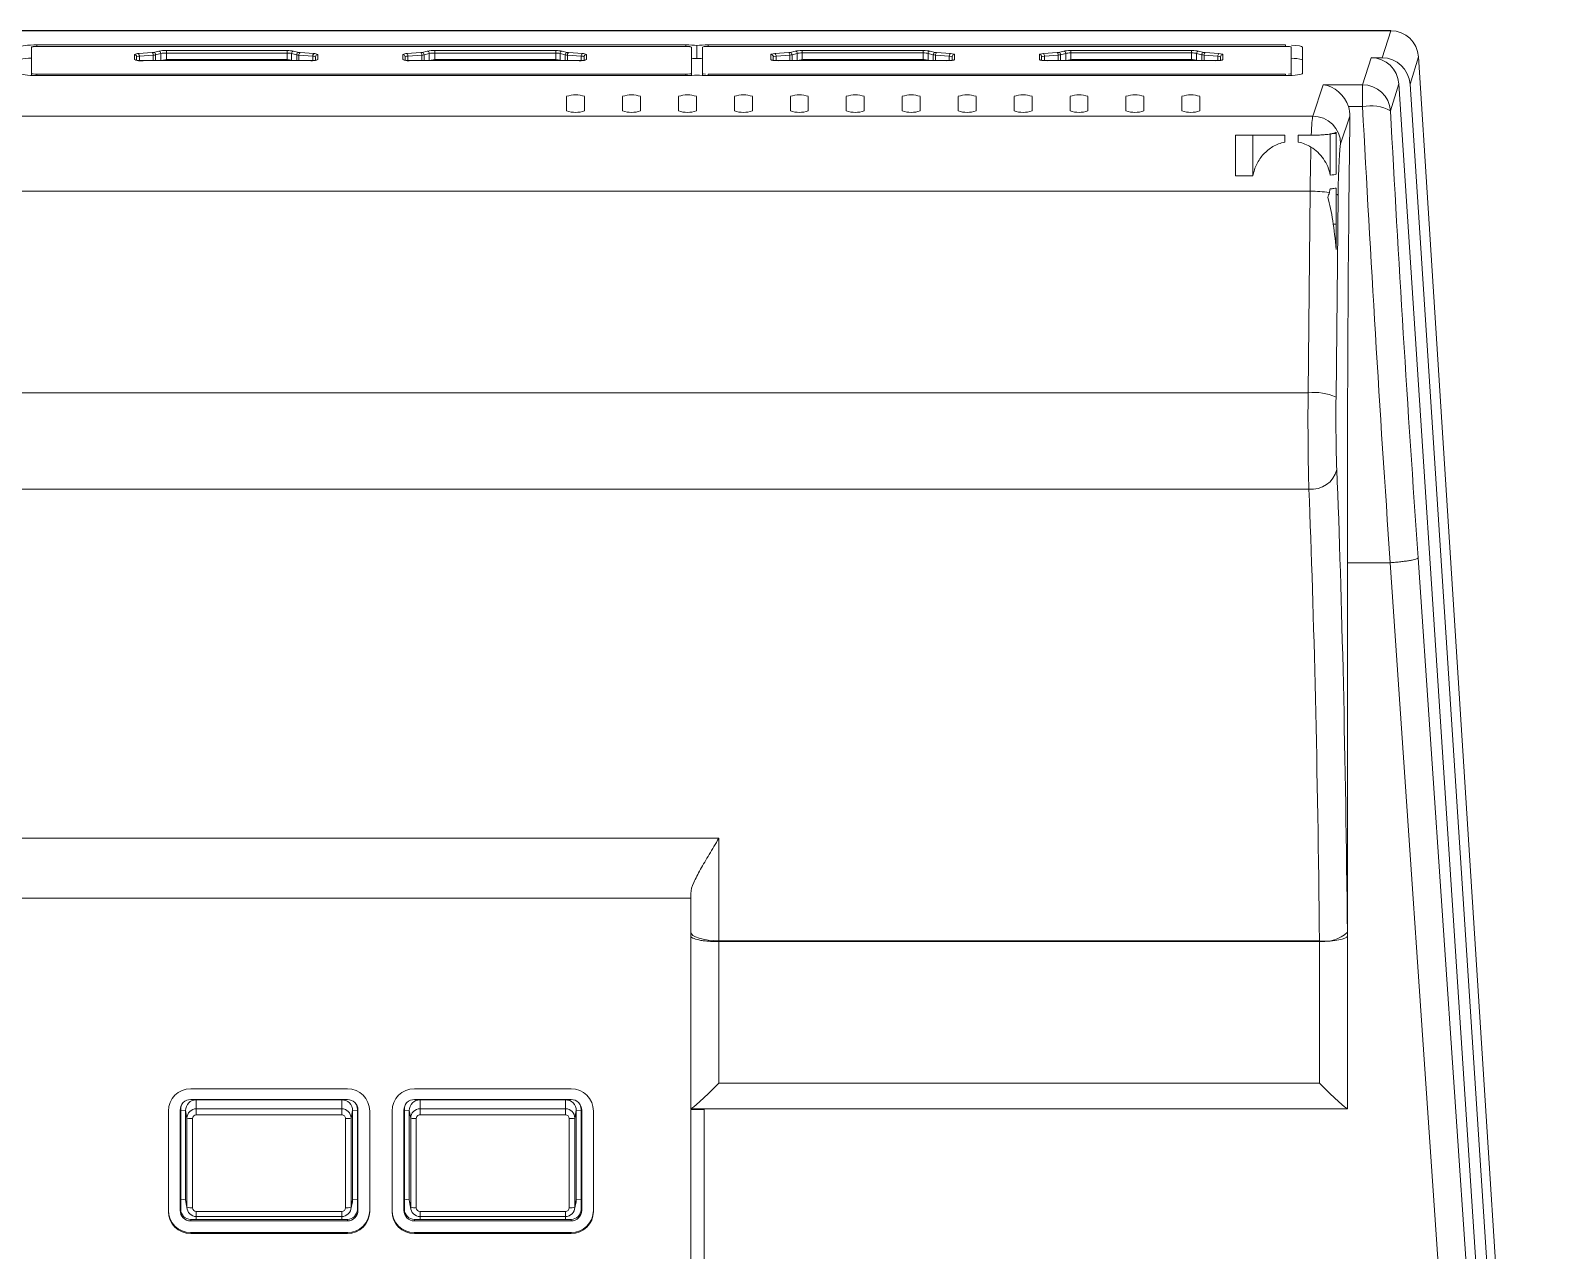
# Model space of a CAD drawing. Header units: millimetres. Extents: x 56 to 1167, y 133 to 726.
# Drawn here: x 317.7 to 454.7, y 482.4 to 591.4 of the extents above; entities that cross this region are included whole.
import ezdxf

# ---------------------------------------------------------------- set-up
doc = ezdxf.new("R2010")
doc.units = ezdxf.units.MM

msp = doc.modelspace()

# ---------------------------------------------------------------- linework, layer by layer
at = {"color": 7, "linetype": 'Continuous', "lineweight": 15}
for p, q in [((439.285, 591.436), (217.879, 591.436)), ((438.53, 589.015), (439.285, 591.432)), ((439.285, 591.436), (439.285, 591.432)), ((317.774, 589.958), (317.774, 589.963)), ((317.774, 589.958), (317.774, 587.61)), ((318.274, 590.159), (376.274, 590.159)), ((318.274, 590.029), (376.274, 590.029)), ((376.274, 590.023), (318.274, 590.023)), ((326.985, 588.844), (326.985, 589.299)), ((327.341, 589.379), (328.576, 589.47)), ((328.674, 589.249), (327.44, 589.158)), ((328.696, 589.486), (329.159, 589.606)), ((329.338, 589.397), (328.875, 589.276)), ((329.843, 588.843), (329.843, 589.433)), ((340.643, 589.433), (329.843, 589.433)), ((329.854, 589.657), (340.654, 589.657)), ((340.643, 588.848), (340.643, 589.433)), ((341.495, 589.276), (341.032, 589.397)), ((341.212, 589.606), (341.674, 589.486)), ((342.931, 589.158), (341.697, 589.249)), ((341.795, 589.47), (343.029, 589.379)), ((343.385, 589.299), (343.385, 588.844)), ((350.985, 588.844), (350.985, 589.299)), ((351.341, 589.379), (352.576, 589.47)), ((352.674, 589.249), (351.44, 589.158)), ((352.696, 589.486), (353.159, 589.606)), ((353.338, 589.397), (352.875, 589.276)), ((353.843, 588.843), (353.843, 589.433)), ((364.643, 589.433), (353.843, 589.433)), ((353.854, 589.657), (364.654, 589.657)), ((364.643, 588.848), (364.643, 589.433)), ((365.495, 589.276), (365.032, 589.397)), ((365.212, 589.606), (365.674, 589.486)), ((366.931, 589.158), (365.697, 589.249)), ((365.795, 589.47), (367.029, 589.379)), ((367.385, 589.299), (367.385, 588.844)), ((376.774, 589.963), (376.774, 589.958)), ((376.774, 587.61), (376.774, 589.958)), ((377.274, 588.937), (377.274, 590.11)), ((377.774, 587.612), (377.774, 589.963)), ((378.274, 590.159), (429.897, 590.159)), ((378.274, 590.029), (429.897, 590.029)), ((383.885, 588.844), (383.885, 589.3)), ((384.241, 589.379), (385.476, 589.47)), ((385.574, 589.257), (384.34, 589.166)), ((385.596, 589.487), (386.06, 589.607)), ((386.238, 589.401), (385.775, 589.281)), ((386.685, 589.658), (397.485, 589.658)), ((386.685, 589.658), (386.685, 589.442)), ((397.485, 589.442), (386.685, 589.442)), ((397.485, 589.658), (397.485, 589.442)), ((398.395, 589.281), (397.932, 589.401)), ((398.111, 589.607), (398.574, 589.487)), ((399.831, 589.166), (398.597, 589.257)), ((398.695, 589.47), (399.929, 589.379)), ((400.285, 589.3), (400.285, 588.844)), ((407.885, 588.844), (407.885, 589.3)), ((408.241, 589.379), (409.476, 589.47)), ((409.574, 589.257), (408.34, 589.166)), ((409.596, 589.487), (410.06, 589.607)), ((410.238, 589.401), (409.775, 589.281)), ((410.685, 589.658), (421.485, 589.658)), ((410.685, 589.658), (410.685, 589.442)), ((421.485, 589.442), (410.685, 589.442)), ((421.485, 589.658), (421.485, 589.442)), ((422.395, 589.281), (421.932, 589.401)), ((422.111, 589.607), (422.574, 589.487)), ((423.831, 589.166), (422.597, 589.257)), ((422.695, 589.47), (423.929, 589.379)), ((424.285, 589.3), (424.285, 588.844)), ((430.397, 589.963), (430.397, 587.612)), ((431.397, 589.963), (431.397, 587.612)), ((327.185, 589.101), (327.185, 588.784)), ((342.753, 588.754), (327.753, 588.754)), ((342.754, 588.753), (327.754, 588.753)), ((329.874, 588.848), (329.336, 588.754)), ((340.674, 588.848), (329.874, 588.848)), ((330.183, 588.805), (329.895, 588.754)), ((340.365, 588.805), (330.183, 588.805)), ((330.183, 588.805), (330.183, 588.754)), ((340.652, 588.754), (340.365, 588.805)), ((340.365, 588.805), (340.365, 588.754)), ((341.211, 588.754), (340.674, 588.848)), ((343.185, 588.784), (343.185, 589.101)), ((351.185, 589.101), (351.185, 588.784)), ((366.753, 588.754), (351.753, 588.754)), ((366.754, 588.753), (351.754, 588.753)), ((353.874, 588.848), (353.336, 588.754)), ((364.674, 588.848), (353.874, 588.848)), ((354.183, 588.805), (353.895, 588.754)), ((364.365, 588.805), (354.183, 588.805)), ((354.183, 588.805), (354.183, 588.754)), ((364.652, 588.754), (364.365, 588.805)), ((364.365, 588.805), (364.365, 588.754)), ((365.211, 588.754), (364.674, 588.848)), ((367.185, 588.784), (367.185, 589.101)), ((384.085, 589.101), (384.085, 588.785)), ((399.585, 588.754), (384.585, 588.754)), ((384.585, 588.754), (384.585, 588.753)), ((399.585, 588.753), (384.585, 588.753)), ((386.774, 588.848), (386.236, 588.754)), ((397.574, 588.848), (386.774, 588.848)), ((387.083, 588.805), (386.795, 588.754)), ((397.265, 588.805), (387.083, 588.805)), ((387.083, 588.805), (387.083, 588.754)), ((397.552, 588.754), (397.265, 588.805)), ((397.265, 588.805), (397.265, 588.754)), ((398.111, 588.754), (397.574, 588.848)), ((400.085, 588.785), (400.085, 589.101)), ((408.085, 589.101), (408.085, 588.785)), ((423.585, 588.754), (408.585, 588.754)), ((423.585, 588.753), (408.585, 588.753)), ((410.774, 588.848), (410.236, 588.754)), ((421.574, 588.848), (410.774, 588.848)), ((411.083, 588.805), (410.795, 588.754)), ((421.265, 588.805), (411.083, 588.805)), ((411.083, 588.805), (411.083, 588.754)), ((421.552, 588.754), (421.265, 588.805)), ((421.265, 588.805), (421.265, 588.754)), ((422.111, 588.754), (421.574, 588.848)), ((424.085, 588.785), (424.085, 589.101)), ((436.773, 586.6), (437.529, 589.021)), ((437.529, 589.021), (438.53, 589.015)), ((441.77, 589.091), (441.012, 586.663)), ((454.719, 386.259), (441.77, 589.091)), ((441.77, 589.091), (441.771, 589.091)), ((454.72, 386.261), (441.771, 589.091)), ((317.774, 587.427), (317.774, 587.61)), ((318.274, 587.545), (376.274, 587.545)), ((376.274, 587.416), (318.274, 587.416)), ((376.774, 587.427), (376.774, 587.61)), ((377.774, 587.427), (377.774, 587.612)), ((429.897, 587.546), (378.274, 587.546)), ((429.897, 587.416), (378.274, 587.416)), ((430.397, 587.427), (430.397, 587.612)), ((432.314, 583.797), (433.251, 586.6)), ((433.251, 586.6), (436.773, 586.6)), ((436.773, 584.644), (436.773, 586.6)), ((440.011, 586.67), (439.265, 584.281)), ((440.011, 586.67), (453.106, 386.158)), ((441.012, 586.663), (454.103, 386.222)), ((365.624, 585.564), (365.624, 584.259)), ((367.224, 584.259), (367.224, 585.564)), ((370.624, 585.564), (370.624, 584.259)), ((372.224, 584.259), (372.224, 585.564)), ((375.624, 585.564), (375.624, 584.259)), ((377.224, 584.259), (377.224, 585.564)), ((380.624, 585.564), (380.624, 584.259)), ((382.224, 584.259), (382.224, 585.564)), ((385.624, 585.564), (385.624, 584.259)), ((387.224, 584.259), (387.224, 585.564)), ((390.624, 585.564), (390.624, 584.259)), ((392.224, 584.259), (392.224, 585.564)), ((395.624, 585.564), (395.624, 584.259)), ((397.224, 584.259), (397.224, 585.564)), ((400.624, 585.564), (400.624, 584.259)), ((402.224, 584.259), (402.224, 585.564)), ((405.624, 585.564), (405.624, 584.259)), ((407.224, 584.259), (407.224, 585.564)), ((410.624, 585.564), (410.624, 584.259)), ((412.224, 584.259), (412.224, 585.564)), ((415.624, 585.564), (415.624, 584.259)), ((417.224, 584.259), (417.224, 585.564)), ((420.624, 585.564), (420.624, 584.259)), ((422.224, 584.259), (422.224, 585.564)), ((78.533, 583.797), (432.314, 583.797)), ((435.638, 583.781), (434.812, 581.309)), ((436.773, 584.644), (435.506, 584.644)), ((425.424, 582.086), (429.824, 582.086)), ((425.424, 578.451), (425.424, 582.086)), ((426.975, 578.451), (426.975, 582.086)), ((429.824, 582.086), (429.824, 581.473)), ((431.024, 582.086), (432.191, 582.086)), ((431.024, 581.473), (431.024, 582.086)), ((433.872, 578.52), (433.872, 582.24)), ((434.049, 582.24), (434.424, 582.24)), ((426.975, 578.451), (425.424, 578.451)), ((432.092, 577.087), (78.756, 577.087)), ((431.902, 559.068), (432.092, 577.087)), ((434.424, 576.819), (434.424, 571.88)), ((434.589, 576.696), (434.4, 558.677)), ((434.154, 574.14), (434.424, 574.14)), ((78.945, 559.068), (431.902, 559.068)), ((431.97, 550.438), (78.877, 550.438)), ((441.739, 544.307), (452.662, 384.083)), ((435.424, 543.874), (435.424, 495.054)), ((435.424, 543.874), (439.243, 543.874)), ((450.158, 383.874), (439.251, 543.875)), ((88.774, 519.248), (379.224, 519.248)), ((379.224, 519.248), (379.224, 510.079)), ((91.274, 513.874), (376.724, 513.874)), ((376.724, 510.846), (376.724, 514.312)), ((376.724, 510.537), (376.724, 510.846)), ((376.724, 510.537), (376.724, 495.054)), ((379.224, 510.079), (432.918, 510.079)), ((379.224, 510.079), (379.224, 509.997)), ((379.224, 509.997), (379.224, 509.997)), ((379.224, 509.997), (379.224, 497.337)), ((379.224, 509.997), (432.919, 509.997)), ((432.919, 509.997), (432.918, 510.079)), ((432.922, 497.337), (432.922, 509.997)), ((435.416, 510.836), (435.419, 510.486)), ((435.419, 510.486), (435.419, 495.054)), ((346.019, 496.844), (332.019, 496.844)), ((366.019, 496.844), (352.019, 496.844)), ((379.224, 497.337), (432.922, 497.337)), ((330.019, 494.852), (330.019, 485.886)), ((331.124, 495.026), (331.071, 494.939)), ((331.071, 485.973), (331.071, 494.939)), ((331.124, 486.061), (331.124, 495.026)), ((331.685, 494.222), (331.551, 494.892)), ((331.551, 494.892), (331.551, 486.923)), ((332.019, 495.883), (346.019, 495.883)), ((345.519, 495.857), (332.519, 495.857)), ((332.519, 495.053), (332.519, 495.857)), ((332.519, 494.513), (332.519, 495.053)), ((332.519, 495.053), (345.519, 495.053)), ((345.519, 495.053), (345.519, 495.857)), ((345.519, 494.513), (345.519, 495.053)), ((346.353, 494.222), (346.487, 494.892)), ((346.487, 486.923), (346.487, 494.892)), ((346.914, 495.026), (346.966, 494.939)), ((346.914, 495.026), (346.914, 486.061)), ((346.966, 494.939), (346.966, 485.973)), ((348.019, 485.886), (348.019, 494.852)), ((350.019, 494.852), (350.019, 485.886)), ((351.124, 495.026), (351.071, 494.939)), ((351.071, 485.973), (351.071, 494.939)), ((351.124, 486.061), (351.124, 495.026)), ((351.685, 494.222), (351.551, 494.892)), ((351.551, 494.892), (351.551, 486.923)), ((352.019, 495.883), (366.019, 495.883)), ((365.519, 495.857), (352.519, 495.857)), ((352.519, 495.053), (352.519, 495.857)), ((352.519, 494.513), (352.519, 495.053)), ((352.519, 495.053), (365.519, 495.053)), ((365.519, 495.053), (365.519, 495.857)), ((365.519, 494.513), (365.519, 495.053)), ((366.353, 494.222), (366.487, 494.892)), ((366.487, 486.923), (366.487, 494.892)), ((366.914, 495.026), (366.966, 494.939)), ((366.914, 495.026), (366.914, 486.061)), ((366.966, 494.939), (366.966, 485.973)), ((368.019, 485.886), (368.019, 494.852)), ((376.733, 495.054), (376.724, 495.054)), ((377.924, 495.005), (376.724, 495.005)), ((376.724, 495.005), (376.724, 383.874)), ((435.412, 495.054), (376.733, 495.054)), ((377.924, 383.874), (377.924, 495.005)), ((435.419, 495.054), (435.412, 495.054)), ((435.424, 495.054), (435.419, 495.054)), ((331.685, 486.253), (331.685, 494.222)), ((332.185, 494.18), (332.185, 486.21)), ((345.519, 494.513), (332.519, 494.513)), ((345.853, 486.21), (345.853, 494.18)), ((346.353, 494.222), (346.353, 486.253)), ((351.685, 486.253), (351.685, 494.222)), ((352.185, 494.18), (352.185, 486.21)), ((365.519, 494.513), (352.519, 494.513)), ((365.853, 486.21), (365.853, 494.18)), ((366.353, 494.222), (366.353, 486.253)), ((331.685, 486.253), (331.551, 486.923)), ((331.57, 486.73), (331.702, 486.087)), ((346.336, 486.087), (346.467, 486.73)), ((346.353, 486.253), (346.487, 486.923)), ((351.685, 486.253), (351.551, 486.923)), ((351.57, 486.73), (351.702, 486.087)), ((366.336, 486.087), (366.467, 486.73)), ((366.353, 486.253), (366.487, 486.923)), ((331.124, 486.061), (331.071, 485.973)), ((332.019, 485.169), (332.019, 485.029)), ((346.019, 485.169), (332.019, 485.169)), ((346.019, 485.029), (332.019, 485.029)), ((332.519, 485.877), (345.519, 485.877)), ((332.519, 485.421), (345.519, 485.421)), ((346.019, 485.169), (346.019, 485.029)), ((346.914, 486.061), (346.966, 485.973)), ((351.124, 486.061), (351.071, 485.973)), ((352.019, 485.169), (352.019, 485.029)), ((366.019, 485.169), (352.019, 485.169)), ((366.019, 485.029), (352.019, 485.029)), ((352.519, 485.877), (365.519, 485.877)), ((352.519, 485.421), (365.519, 485.421)), ((366.019, 485.169), (366.019, 485.029)), ((366.914, 486.061), (366.966, 485.973)), ((332.019, 483.981), (332.019, 483.894)), ((332.019, 483.981), (346.019, 483.981)), ((332.019, 483.894), (346.019, 483.894)), ((346.019, 483.981), (346.019, 483.894)), ((352.019, 483.981), (352.019, 483.894)), ((352.019, 483.981), (366.019, 483.981)), ((352.019, 483.894), (366.019, 483.894)), ((366.019, 483.981), (366.019, 483.894))]:
    msp.add_line(p, q, dxfattribs=at)
at = {"color": 8, "linetype": 'Continuous', "lineweight": 15}
for p, q in [((439.285, 591.432), (217.879, 591.432)), ((318.274, 590.029), (318.274, 590.159)), ((327.44, 588.761), (327.44, 589.158)), ((328.674, 588.754), (328.674, 589.249)), ((328.875, 588.754), (328.875, 589.276)), ((329.338, 588.755), (329.338, 589.397)), ((341.032, 588.786), (341.032, 589.397)), ((341.495, 588.754), (341.495, 589.276)), ((341.697, 588.754), (341.697, 589.249)), ((342.931, 588.76), (342.931, 589.158)), ((351.44, 588.761), (351.44, 589.158)), ((352.674, 588.754), (352.674, 589.249)), ((352.875, 588.754), (352.875, 589.276)), ((353.338, 588.755), (353.338, 589.397)), ((365.032, 588.786), (365.032, 589.397)), ((365.495, 588.754), (365.495, 589.276)), ((365.697, 588.754), (365.697, 589.249)), ((366.931, 588.76), (366.931, 589.158)), ((376.274, 590.029), (376.274, 590.159)), ((378.274, 590.029), (378.274, 590.159)), ((384.34, 588.761), (384.34, 589.166)), ((385.574, 588.754), (385.574, 589.257)), ((385.775, 588.754), (385.775, 589.281)), ((386.238, 588.755), (386.238, 589.401)), ((386.685, 588.833), (386.685, 589.442)), ((397.485, 588.848), (397.485, 589.442)), ((397.932, 588.786), (397.932, 589.401)), ((398.395, 588.754), (398.395, 589.281)), ((398.597, 588.754), (398.597, 589.257)), ((399.831, 588.761), (399.831, 589.166)), ((408.34, 588.761), (408.34, 589.166)), ((409.574, 588.754), (409.574, 589.257)), ((409.775, 588.754), (409.775, 589.281)), ((410.238, 588.755), (410.238, 589.401)), ((410.685, 588.833), (410.685, 589.442)), ((421.485, 588.848), (421.485, 589.442)), ((421.932, 588.786), (421.932, 589.401)), ((422.395, 588.754), (422.395, 589.281)), ((422.597, 588.754), (422.597, 589.257)), ((423.831, 588.761), (423.831, 589.166)), ((429.897, 590.029), (429.897, 590.159)), ((399.585, 588.754), (399.585, 588.753)), ((408.585, 588.754), (408.585, 588.753)), ((423.585, 588.754), (423.585, 588.753)), ((318.274, 587.416), (318.274, 587.545)), ((376.274, 587.416), (376.274, 587.545)), ((378.274, 587.416), (378.274, 587.546)), ((429.897, 587.416), (429.897, 587.546)), ((331.124, 494.936), (331.551, 494.892)), ((332.519, 495.883), (332.519, 495.857)), ((345.519, 495.857), (345.519, 495.883)), ((346.487, 494.892), (346.914, 494.936)), ((351.124, 494.936), (351.551, 494.892)), ((352.519, 495.883), (352.519, 495.857)), ((365.519, 495.857), (365.519, 495.883)), ((366.487, 494.892), (366.914, 494.936)), ((331.124, 486.967), (331.551, 486.923)), ((346.487, 486.923), (346.914, 486.967)), ((351.124, 486.967), (351.551, 486.923)), ((366.487, 486.923), (366.914, 486.967)), ((332.519, 485.421), (332.519, 485.877)), ((332.519, 485.169), (332.519, 485.421)), ((345.519, 485.421), (345.519, 485.877)), ((345.519, 485.421), (345.519, 485.169)), ((352.519, 485.421), (352.519, 485.877)), ((352.519, 485.169), (352.519, 485.421)), ((365.519, 485.421), (365.519, 485.877)), ((365.519, 485.421), (365.519, 485.169))]:
    msp.add_line(p, q, dxfattribs=at)
at = {"color": 7, "linetype": 'Continuous', "lineweight": 15, "flags": 128}
for points in [[(376.724, 510.846), (376.772, 510.696), (376.914, 510.552), (377.145, 510.42), (377.456, 510.303), (377.835, 510.208), (378.267, 510.137), (378.736, 510.094), (379.224, 510.079)], [(331.551, 486.923), (331.569, 486.734), (331.57, 486.73)], [(346.467, 486.73), (346.468, 486.734), (346.487, 486.923)], [(351.551, 486.923), (351.569, 486.734), (351.57, 486.73)], [(366.467, 486.73), (366.468, 486.734), (366.487, 486.923)]]:
    msp.add_lwpolyline(points, dxfattribs=at)
at = {"color": 7, "linetype": 'Continuous', "lineweight": 15}
for centre, radius, start, end in [((327.286, 588.79), 0.592, 84.64916, 120.5532), ((326.986, 589.1), 0.199, 0.2481, 90.24278), ((327.4, 588.737), 0.423, 84.65886, 120.54594), ((327.216, 589.19), 0.226, 351.65377, 56.30991), ((328.536, 590.211), 0.743, 273.09902, 282.50079), ((328.45, 589.281), 0.226, 351.6528, 56.30801), ((328.607, 590.484), 1.237, 273.10125, 282.51169), ((328.671, 589.283), 0.204, 358.00871, 82.80434), ((329.735, 586.498), 3.161, 87.83673, 100.48767), ((329.134, 589.403), 0.205, 358.07897, 82.97836), ((329.752, 587.151), 2.284, 87.71269, 100.43944), ((340.662, 587.519), 1.913, 78.85573, 90.56672), ((340.688, 586.935), 2.722, 78.91509, 90.71249), ((341.237, 589.403), 0.205, 97.19369, 181.7191), ((341.7, 589.283), 0.204, 97.19566, 181.99129), ((341.763, 590.484), 1.237, 257.48831, 266.89875), ((341.835, 590.211), 0.743, 257.49921, 266.90098), ((341.92, 589.281), 0.226, 123.69199, 188.3472), ((343.155, 589.19), 0.226, 123.69009, 188.34623), ((342.97, 588.737), 0.423, 59.45406, 95.34114), ((343.085, 588.79), 0.592, 59.4468, 95.35084), ((343.384, 589.1), 0.199, 89.75722, 179.7519), ((351.286, 588.79), 0.592, 84.65065, 120.55171), ((350.986, 589.1), 0.199, 0.25147, 90.24155), ((351.4, 588.737), 0.423, 84.65871, 120.5468), ((351.216, 589.19), 0.226, 351.65023, 56.31345), ((352.536, 590.211), 0.743, 273.09848, 282.50038), ((352.45, 589.281), 0.226, 351.64766, 56.31315), ((352.607, 590.484), 1.237, 273.10125, 282.51169), ((352.671, 589.283), 0.204, 358.00557, 82.80512), ((353.735, 586.498), 3.161, 87.83666, 100.48765), ((353.134, 589.403), 0.205, 358.08344, 82.97624), ((353.752, 587.151), 2.284, 87.71253, 100.4396), ((364.662, 587.519), 1.913, 78.85559, 90.56687), ((364.688, 586.935), 2.722, 78.91498, 90.71261), ((365.237, 589.403), 0.205, 97.19737, 181.71542), ((365.7, 589.283), 0.204, 97.19488, 181.99443), ((365.763, 590.484), 1.237, 257.48831, 266.89875), ((365.835, 590.211), 0.743, 257.49962, 266.90152), ((365.92, 589.281), 0.226, 123.68685, 188.35234), ((367.155, 589.19), 0.226, 123.68655, 188.34977), ((366.97, 588.737), 0.423, 59.4532, 95.34129), ((367.085, 588.79), 0.592, 59.44829, 95.34935), ((367.384, 589.1), 0.199, 89.75845, 179.74853), ((383.886, 589.101), 0.199, 0.24083, 90.24792), ((384.12, 589.194), 0.221, 352.65797, 56.79996), ((385.355, 589.285), 0.221, 352.66724, 56.79373), ((385.571, 589.284), 0.204, 359.00784, 82.86003), ((386.034, 589.405), 0.204, 358.99882, 82.86432), ((398.136, 589.405), 0.204, 97.13997, 180.99216), ((398.6, 589.284), 0.204, 97.13727, 180.99486), ((398.816, 589.285), 0.221, 123.19575, 187.34328), ((400.051, 589.194), 0.221, 123.20004, 187.34203), ((400.284, 589.1), 0.199, 89.7539, 179.75308), ((407.886, 589.101), 0.199, 0.24084, 90.25218), ((408.12, 589.194), 0.221, 352.66849, 56.78944), ((409.355, 589.285), 0.221, 352.65267, 56.8083), ((409.571, 589.284), 0.204, 358.99882, 82.86432), ((410.034, 589.405), 0.204, 358.99882, 82.86432), ((422.136, 589.405), 0.204, 97.13727, 180.99486), ((422.6, 589.284), 0.204, 97.13568, 181.00118), ((422.816, 589.285), 0.221, 123.1917, 187.34733), ((424.051, 589.194), 0.221, 123.19599, 187.34608), ((424.284, 589.1), 0.199, 89.7539, 179.75308), ((317.571, 586.49), 2.481, 85.31227, 108.74164), ((327.55, 590.314), 1.575, 248.98047, 277.43738), ((342.9, 589.97), 1.226, 263.17124, 293.33468), ((351.551, 590.321), 1.581, 249.05055, 277.39358), ((366.9, 589.97), 1.226, 263.17191, 293.33402), ((376.448, 577.814), 11.153, 85.75737, 88.32954), ((378.089, 578.002), 10.965, 91.64831, 94.26478), ((430.491, 585.606), 3.358, 74.34555, 91.60053), ((436.766, 584.094), 2.506, 4.26355, 89.83941), ((366.424, 583.14), 2.553, 71.73699, 108.26301), ((371.424, 583.14), 2.553, 71.73716, 108.26284), ((376.424, 583.14), 2.553, 71.73699, 108.26301), ((381.424, 583.14), 2.553, 71.73699, 108.26301), ((386.424, 583.14), 2.553, 71.73699, 108.26301), ((391.424, 583.14), 2.553, 71.73734, 108.26266), ((396.424, 583.14), 2.553, 71.73699, 108.26301), ((401.424, 583.14), 2.553, 71.73699, 108.26301), ((406.424, 583.14), 2.553, 71.73734, 108.26266), ((411.424, 583.14), 2.553, 71.73699, 108.26301), ((416.424, 583.14), 2.553, 71.73699, 108.26301), ((421.424, 583.14), 2.553, 71.73734, 108.26266), ((366.424, 586.683), 2.553, 251.73699, 288.26301), ((371.424, 586.683), 2.553, 251.73716, 288.26284), ((376.424, 586.683), 2.553, 251.73699, 288.26301), ((381.424, 586.683), 2.553, 251.73699, 288.26301), ((386.424, 586.683), 2.553, 251.73699, 288.26301), ((391.424, 586.683), 2.553, 251.73734, 288.26266), ((396.424, 586.683), 2.553, 251.73699, 288.26301), ((401.424, 586.683), 2.553, 251.73699, 288.26301), ((406.424, 586.683), 2.553, 251.73734, 288.26266), ((411.424, 586.683), 2.553, 251.73699, 288.26301), ((416.424, 586.683), 2.553, 251.73699, 288.26301), ((421.424, 586.683), 2.553, 251.73734, 288.26266), ((432.307, 581.293), 2.505, 0.38378, 89.83438), ((437.513, 580.992), 3.726, 61.96065, 101.45598), ((432.055, 564.406), 12.68, 82.07242, 89.83382), ((434.36, 576.561), 0.266, 30.54853, 76.25137), ((432.428, 554.253), 4.843, 65.97182, 96.23118), ((432.214, 552.743), 2.317, 263.9638, 346.57259), ((433.425, 512.905), 2.871, 259.83898, 313.8991), ((332.015, 494.848), 1.996, 89.89113, 179.89032), ((346.023, 494.848), 1.996, 0.10938, 90.10896), ((352.015, 494.848), 1.996, 89.89104, 179.89062), ((366.023, 494.848), 1.996, 0.10968, 90.10887), ((332.017, 494.937), 0.946, 89.89025, 179.89084), ((332.013, 495.026), 0.89, 145.30032, 179.98837), ((332.517, 494.89), 0.966, 89.89112, 179.8902), ((332.517, 494.221), 0.832, 89.89096, 179.89058), ((345.521, 494.89), 0.966, 0.10998, 90.1087), ((345.52, 494.221), 0.832, 0.10971, 90.10875), ((346.021, 494.937), 0.946, 0.10987, 90.10904), ((346.025, 495.026), 0.889, 0.0046, 34.70825), ((352.017, 494.937), 0.946, 89.89051, 179.89103), ((352.013, 495.026), 0.889, 145.28786, 179.99824), ((352.517, 494.89), 0.966, 89.89174, 179.88958), ((352.517, 494.221), 0.832, 89.89125, 179.89029), ((365.521, 494.89), 0.966, 0.10955, 90.10869), ((365.52, 494.221), 0.832, 0.10942, 90.10853), ((366.021, 494.937), 0.946, 0.10897, 90.10994), ((366.024, 495.026), 0.89, 0.01163, 34.69968), ((332.063, 495.705), 1.53, 255.666, 274.54303), ((332.518, 494.179), 0.333, 89.89003, 179.88979), ((345.519, 494.179), 0.333, 0.10893, 90.10998), ((345.974, 495.705), 1.53, 265.45737, 284.33345), ((352.063, 495.705), 1.53, 255.66655, 274.54263), ((352.518, 494.179), 0.333, 89.89002, 179.89107), ((365.519, 494.179), 0.333, 0.11021, 90.1087), ((365.974, 495.705), 1.53, 265.45697, 284.334), ((332.015, 485.977), 1.996, 180.10968, 270.10887), ((332.015, 485.89), 1.996, 180.10968, 270.10887), ((332.017, 485.975), 0.946, 180.1096, 270.10885), ((332.017, 486.062), 0.893, 180.10899, 270.10936), ((332.063, 487.735), 1.53, 255.666, 274.54303), ((332.517, 486.255), 0.832, 180.1089, 270.10956), ((332.518, 486.211), 0.333, 180.11075, 270.10815), ((345.52, 486.255), 0.832, 269.89074, 359.8908), ((345.519, 486.211), 0.333, 269.89184, 359.89054), ((345.974, 487.735), 1.53, 265.45737, 284.33345), ((346.02, 486.062), 0.893, 269.89159, 359.89006), ((346.023, 485.977), 1.996, 269.89104, 359.89062), ((346.021, 485.975), 0.946, 269.89186, 359.88969), ((346.023, 485.89), 1.996, 269.89104, 359.89062), ((352.015, 485.977), 1.996, 180.10938, 270.10896), ((352.015, 485.89), 1.996, 180.10938, 270.10896), ((352.017, 485.975), 0.946, 180.10942, 270.10859), ((352.017, 486.062), 0.893, 180.10994, 270.10841), ((352.063, 487.735), 1.53, 255.66655, 274.54263), ((352.517, 486.255), 0.832, 180.1092, 270.10926), ((352.518, 486.211), 0.333, 180.10946, 270.10816), ((365.52, 486.255), 0.832, 269.89096, 359.8911), ((365.519, 486.211), 0.333, 269.89312, 359.88925), ((365.974, 487.735), 1.53, 265.45697, 284.334), ((366.02, 486.062), 0.893, 269.89064, 359.89101), ((366.023, 485.977), 1.996, 269.89113, 359.89032), ((366.021, 485.975), 0.946, 269.89096, 359.89058), ((366.023, 485.89), 1.996, 269.89113, 359.89032)]:
    msp.add_arc(centre, radius, start, end, dxfattribs=at)
at = {"color": 8, "linetype": 'Continuous', "lineweight": 15}
for centre, radius, start, end in [((326.985, 588.644), 0.2, 55.70099, 90.04157), ((343.385, 588.643), 0.201, 90.0051, 124.27985), ((350.985, 588.643), 0.201, 55.84123, 89.99788), ((367.385, 588.644), 0.201, 89.97021, 124.31473), ((383.885, 588.643), 0.201, 54.84724, 90.02476), ((400.285, 588.643), 0.201, 89.96296, 124.3871), ((407.885, 588.643), 0.201, 54.84724, 90.029), ((424.285, 588.643), 0.201, 89.96088, 124.38918)]:
    msp.add_arc(centre, radius, start, end, dxfattribs=at)
at = {"color": 7, "linetype": 'Continuous', "lineweight": 15}
for centre, major_axis, ratio, start_param, end_param in [((439.274, 588.919), (0.749, 2.4), 0.9943347, 5.0819683, 6.583177), ((318.274, 589.963), (1.5, 0), 0.1306505, 1.5707963, 3.1415927), ((318.274, 589.963), (0.5, 0), 0.1306505, 1.5707963, 3.1415927), ((318.274, 589.958), (0.5, 0), 0.130402, 1.5707963, 3.1415927), ((376.274, 589.963), (1.5, 0), 0.1306505, 0.8410687, 1.5707963), ((376.274, 589.963), (0.5, 0), 0.1306505, 0, 1.5707963), ((376.274, 589.958), (0.5, 0), 0.130402, 0, 1.5707963), ((378.274, 589.963), (1.5, 0), 0.1306505, 1.5707963, 2.300524), ((378.274, 589.963), (0.5, 0), 0.1306505, 1.5707963, 3.1415927), ((384.585, 589.3), (0.7, 0), 0.1306505, 2.0847116, 3.1415927), ((384.585, 589.101), (0.5, 0), 0.1480485, 2.0847116, 3.1415927), ((385.328, 589.504), (0.3, 0), 0.1306505, 5.2263043, 5.8180109), ((385.328, 589.306), (0.5, 0), 0.1132526, 5.2263043, 5.8180109), ((386.685, 589.566), (0.7, 0), 0.1306505, 1.5707963, 2.6764183), ((386.685, 589.368), (0.5, 0), 0.1480485, 1.5707963, 2.6764183), ((397.485, 589.566), (0.7, 0), 0.1306505, 0.4651744, 1.5707963), ((397.485, 589.368), (0.5, 0), 0.1480485, 0.4651744, 1.5707963), ((398.842, 589.306), (0.5, 0), 0.1132526, 3.606767, 4.1984737), ((398.842, 589.504), (0.3, 0), 0.1306505, 3.606767, 4.1984737), ((399.585, 589.101), (0.5, 0), 0.1480485, 0, 1.056881), ((399.585, 589.3), (0.7, 0), 0.1306505, 0, 1.056881), ((408.585, 589.3), (0.7, 0), 0.1306505, 2.0847116, 3.1415927), ((408.585, 589.101), (0.5, 0), 0.1480485, 2.0847116, 3.1415927), ((409.328, 589.504), (0.3, 0), 0.1306505, 5.2263043, 5.8180109), ((409.328, 589.306), (0.5, 0), 0.1132526, 5.2263043, 5.8180109), ((410.685, 589.566), (0.7, 0), 0.1306505, 1.5707963, 2.6764183), ((410.685, 589.368), (0.5, 0), 0.1480485, 1.5707963, 2.6764183), ((421.485, 589.566), (0.7, 0), 0.1306505, 0.4651744, 1.5707963), ((421.485, 589.368), (0.5, 0), 0.1480485, 0.4651744, 1.5707963), ((422.842, 589.306), (0.5, 0), 0.1132526, 3.606767, 4.1984737), ((422.842, 589.504), (0.3, 0), 0.1306505, 3.606767, 4.1984737), ((423.585, 589.101), (0.5, 0), 0.1480485, 0, 1.056881), ((423.585, 589.3), (0.7, 0), 0.1306505, 0, 1.056881), ((429.897, 589.963), (0.5, 0), 0.1306505, 0, 1.5707963), ((429.897, 589.963), (1.5, 0), 0.1306505, 0, 1.224289), ((384.585, 588.844), (0.7, 0), 0.1306505, 3.1415927, 4.712389), ((399.585, 588.844), (0.7, 0), 0.1306505, 4.712389, 6.2831853), ((408.585, 588.844), (0.7, 0), 0.1306505, 3.1415927, 4.712389), ((423.585, 588.844), (0.7, 0), 0.1306505, 4.712389, 6.2831853), ((437.519, 586.511), (-0.479, 2.465), 0.9942099, 4.5851197, 6.0863285), ((438.52, 586.504), (-0.479, 2.465), 0.9942099, 4.5851197, 6.0863285), ((318.274, 587.612), (1.5, 0), 0.1306505, 3.1415927, 4.712389), ((318.274, 587.61), (0.5, 0), 0.130402, 3.1415927, 4.712389), ((376.274, 587.61), (0.5, 0), 0.130402, 4.712389, 6.2831853), ((376.274, 587.612), (1.5, 0), 0.1306505, 4.712389, 5.4421166), ((378.274, 587.612), (1.5, 0), 0.1306505, 3.9826613, 4.712389), ((378.274, 587.612), (0.5, 0), 0.1306505, 3.1415927, 4.1892024), ((429.897, 587.612), (1.5, 0), 0.1306505, 4.712389, 6.2831853), ((429.897, 587.612), (0.5, 0), 0.1306505, 5.2355755, 6.2831853), ((433.251, 584.122), (-1.525, 2.118), 0.8707788, 4.3627153, 5.5921652), ((432.325, 575.866), (0.021, 8), 0.0299025, 0.130978, 0.6802243), ((440.658, 559.576), (0.458, 120), 0.0434942, 1.3678649, 1.7021866), ((444.03, 559.576), (-7.519, 119.999), 0.0482934, 1.3573236, 1.6989948), ((446.521, 559.735), (-7.52, 117.499), 0.0493126, 1.3571937, 1.6993302), ((432.325, 575.866), (0.021, 8), 0.0299025, 0.8693358, 1.4176584), ((434.822, 575.856), (0.021, 5.5), 0.0434942, 0.1310655, 1.4177459), ((432.004, 568.413), (0.112, 10.457), 0.2390681, 5.052274, 5.6036637), ((432.042, 571.948), (2.5, 0.001), 0.0897327, 5.9433002, 5.9746053), ((432.22, 557.542), (0.029, 10), 0.0326208, 1.4176733, 2.3608689), ((434.718, 557.532), (0.029, 7.5), 0.0434942, 1.4177459, 2.3609415), ((431.053, 479.395), (0.391, 102.5), 0.0434942, 5.0243264, 5.5025342), ((428.555, 479.404), (0.391, 100), 0.0445815, 5.0243348, 5.5025426), ((432.812, 521.184), (-0.112, 11.187), 0.2234636, 3.1393553, 3.1404509), ((432.922, 510.496), (2.5, 0.013), 0.1994455, 4.7113706, 6.2385337), ((379.224, 497.554), (2.498, 2.498), 0.0436609, 3.1852259, 4.6687576), ((432.922, 497.554), (2.498, -2.498), 0.0436609, 4.7560222, 6.2395521)]:
    msp.add_ellipse(centre, major_axis=major_axis, ratio=ratio, start_param=start_param, end_param=end_param, dxfattribs=at)
for points, knots in [([(329.843, 589.433), (329.843, 589.485), (329.845, 589.539), (329.849, 589.622), (329.851, 589.65), (329.854, 589.657)], [0, 0, 0, 0, 0.5, 0.5, 1, 1, 1, 1]), ([(340.643, 589.433), (340.643, 589.485), (340.645, 589.539), (340.649, 589.622), (340.652, 589.65), (340.654, 589.657)], [0, 0, 0, 0, 0.5, 0.5, 1, 1, 1, 1]), ([(353.843, 589.433), (353.843, 589.485), (353.845, 589.539), (353.849, 589.622), (353.851, 589.65), (353.854, 589.657)], [0, 0, 0, 0, 0.5, 0.5, 1, 1, 1, 1]), ([(364.643, 589.433), (364.643, 589.485), (364.645, 589.539), (364.649, 589.622), (364.652, 589.65), (364.654, 589.657)], [0, 0, 0, 0, 0.5, 0.5, 1, 1, 1, 1]), ([(327.77, 588.755), (327.696, 588.754), (327.54, 588.754), (327.328, 588.765), (327.178, 588.783), (327.112, 588.796), (327.091, 588.804), (327.094, 588.802), (327.095, 588.802)], [0, 0, 0, 0, 0.2419179, 0.506434, 0.7329531, 0.8992274, 0.9955611, 1, 1, 1, 1]), ([(327.754, 588.753), (327.754, 588.753), (327.754, 588.754), (327.753, 588.754), (327.753, 588.754)], [0, 0, 0, 0, 0.34457874, 1, 1, 1, 1]), ([(343.276, 588.802), (343.276, 588.802), (343.279, 588.804), (343.264, 588.798), (343.22, 588.788), (343.116, 588.773), (342.952, 588.759), (342.814, 588.756), (342.746, 588.754)], [0, 0, 0, 0, 0.00621655, 0.10342799, 0.24918596, 0.4609344, 0.73068285, 1, 1, 1, 1]), ([(351.77, 588.755), (351.696, 588.754), (351.54, 588.754), (351.328, 588.765), (351.178, 588.783), (351.112, 588.796), (351.091, 588.804), (351.094, 588.802), (351.095, 588.802)], [0, 0, 0, 0, 0.2419112, 0.5064288, 0.7329493, 0.8992245, 0.9955601, 1, 1, 1, 1]), ([(351.754, 588.753), (351.754, 588.753), (351.754, 588.754), (351.753, 588.754), (351.753, 588.754)], [0, 0, 0, 0, 0.3445647, 1, 1, 1, 1]), ([(367.276, 588.802), (367.276, 588.802), (367.279, 588.804), (367.264, 588.798), (367.22, 588.788), (367.116, 588.773), (366.952, 588.759), (366.814, 588.756), (366.746, 588.754)], [0, 0, 0, 0, 0.0062156, 0.1034268, 0.2491807, 0.4609345, 0.7306742, 1, 1, 1, 1]), ([(384.585, 588.754), (384.511, 588.755), (384.356, 588.757), (384.163, 588.772), (384.045, 588.789), (383.997, 588.802), (383.992, 588.803), (384, 588.802), (384.009, 588.795), (384.01, 588.794)], [0, 0, 0, 0, 0.2418319, 0.5050257, 0.7148397, 0.8489924, 0.9327013, 0.9980909, 1, 1, 1, 1]), ([(400.162, 588.794), (400.166, 588.797), (400.176, 588.804), (400.178, 588.803), (400.162, 588.798), (400.108, 588.786), (399.996, 588.771), (399.815, 588.757), (399.664, 588.755), (399.585, 588.754)], [0, 0, 0, 0, 0.0402872, 0.1031441, 0.1901251, 0.3210011, 0.508344, 0.7419158, 1, 1, 1, 1]), ([(408.585, 588.754), (408.511, 588.755), (408.356, 588.757), (408.163, 588.772), (408.045, 588.789), (407.997, 588.802), (407.992, 588.803), (408, 588.802), (408.009, 588.795), (408.009, 588.794)], [0, 0, 0, 0, 0.241847, 0.5050258, 0.7148489, 0.8489956, 0.932705, 0.9980981, 1, 1, 1, 1]), ([(424.162, 588.794), (424.166, 588.797), (424.176, 588.804), (424.178, 588.803), (424.162, 588.798), (424.108, 588.786), (423.996, 588.771), (423.815, 588.757), (423.664, 588.755), (423.585, 588.754)], [0, 0, 0, 0, 0.04028748, 0.10314371, 0.19012231, 0.32099908, 0.50834308, 0.74193028, 1, 1, 1, 1]), ([(432.191, 582.086), (432.365, 582.086), (432.532, 582.089), (432.856, 582.099), (433.007, 582.106), (433.281, 582.125), (433.404, 582.135), (433.622, 582.158), (433.719, 582.171), (433.976, 582.21), (434.101, 582.237), (434.299, 582.294), (434.37, 582.324), (434.424, 582.353)], [0, 0, 0, 0, 0.125, 0.125, 0.25, 0.25, 0.375, 0.375, 0.5, 0.5, 0.75, 0.75, 1, 1, 1, 1]), ([(434.424, 582.353), (434.424, 582.273), (434.424, 582.182), (434.424, 581.978), (434.424, 581.864), (434.424, 581.492), (434.424, 581.206), (434.424, 580.564), (434.424, 580.202), (434.424, 579.437), (434.424, 579.031), (434.424, 578.6)], [0, 0, 0, 0, 0.125, 0.125, 0.25, 0.25, 0.5, 0.5, 0.75, 0.75, 1, 1, 1, 1]), ([(429.824, 581.473), (429.627, 581.435), (429.443, 581.381), (429.09, 581.246), (428.922, 581.165), (428.443, 580.885), (428.168, 580.659), (427.805, 580.263), (427.693, 580.122), (427.491, 579.827), (427.4, 579.673), (427.239, 579.348), (427.168, 579.176), (427.052, 578.822), (427.007, 578.639), (426.975, 578.451)], [0, 0, 0, 0, 0.125, 0.125, 0.25, 0.25, 0.5, 0.5, 0.625, 0.625, 0.75, 0.75, 0.875, 0.875, 1, 1, 1, 1]), ([(433.872, 578.52), (433.827, 578.782), (433.754, 579.036), (433.554, 579.524), (433.424, 579.762), (433.123, 580.194), (432.951, 580.391), (432.571, 580.745), (432.366, 580.899), (432.156, 581.029)], [0, 0, 0, 0, 0.25, 0.25, 0.5, 0.5, 0.75, 0.75, 1, 1, 1, 1]), ([(433.872, 577.286), (433.993, 577.297), (434.099, 577.309), (434.283, 577.334), (434.361, 577.348), (434.424, 577.363)], [0, 0, 0, 0, 0.5, 0.5, 1, 1, 1, 1]), ([(439.251, 543.875), (439.411, 543.886), (439.568, 543.898), (439.878, 543.926), (440.032, 543.942), (440.327, 543.975), (440.467, 543.992), (440.733, 544.029), (440.86, 544.049), (441.088, 544.088), (441.191, 544.109), (441.375, 544.15), (441.455, 544.17), (441.585, 544.211), (441.636, 544.231), (441.71, 544.27), (441.732, 544.289), (441.739, 544.307)], [0, 0, 0, 0, 0.125, 0.125, 0.25, 0.25, 0.375, 0.375, 0.5, 0.5, 0.625, 0.625, 0.75, 0.75, 0.875, 0.875, 1, 1, 1, 1]), ([(376.724, 514.312), (376.724, 514.595), (376.828, 514.92), (377.147, 515.653), (377.357, 516.046), (377.83, 516.883), (378.096, 517.331), (378.51, 518.028), (378.651, 518.265), (378.935, 518.749), (379.08, 518.997), (379.224, 519.248)], [0, 0, 0, 0, 0.25, 0.25, 0.5, 0.5, 0.75, 0.75, 0.875, 0.875, 1, 1, 1, 1]), ([(379.224, 509.997), (379.057, 509.997), (378.894, 510.001), (378.572, 510.013), (378.413, 510.023), (378.109, 510.048), (377.965, 510.064), (377.692, 510.101), (377.563, 510.122), (377.218, 510.191), (377.033, 510.247), (376.848, 510.338), (376.8, 510.369), (376.753, 510.418), (376.742, 510.434), (376.73, 510.459), (376.728, 510.468), (376.725, 510.481), (376.724, 510.485), (376.724, 510.495), (376.724, 510.498), (376.724, 510.515), (376.724, 510.526), (376.724, 510.537)], [0, 0, 0, 0, 0.125, 0.125, 0.25, 0.25, 0.375, 0.375, 0.5, 0.5, 0.75, 0.75, 0.875, 0.875, 0.9375, 0.9375, 0.96875, 0.96875, 0.984375, 0.984375, 0.9921875, 0.9921875, 1, 1, 1, 1])]:
    msp.add_open_spline(points, degree=3, knots=knots, dxfattribs=at)
for points in [[(435.506, 584.644), (435.598, 584.363), (435.642, 584.076), (435.638, 583.781)], [(432.156, 581.029), (431.823, 581.234), (431.443, 581.393), (431.024, 581.473)], [(434.424, 578.6), (434.297, 578.571), (434.116, 578.544), (433.872, 578.52)], [(433.663, 576.53), (433.718, 576.672), (433.765, 576.816), (433.804, 576.966)], [(433.804, 576.966), (433.831, 577.071), (433.854, 577.178), (433.872, 577.286)], [(434.424, 577.363), (434.424, 577.183), (434.424, 577.001), (434.424, 576.819)], [(439.251, 543.875), (439.248, 543.875), (439.246, 543.874), (439.243, 543.874)]]:
    msp.add_open_spline(points, degree=3, dxfattribs=at)

doc.saveas('drawing.dxf')
